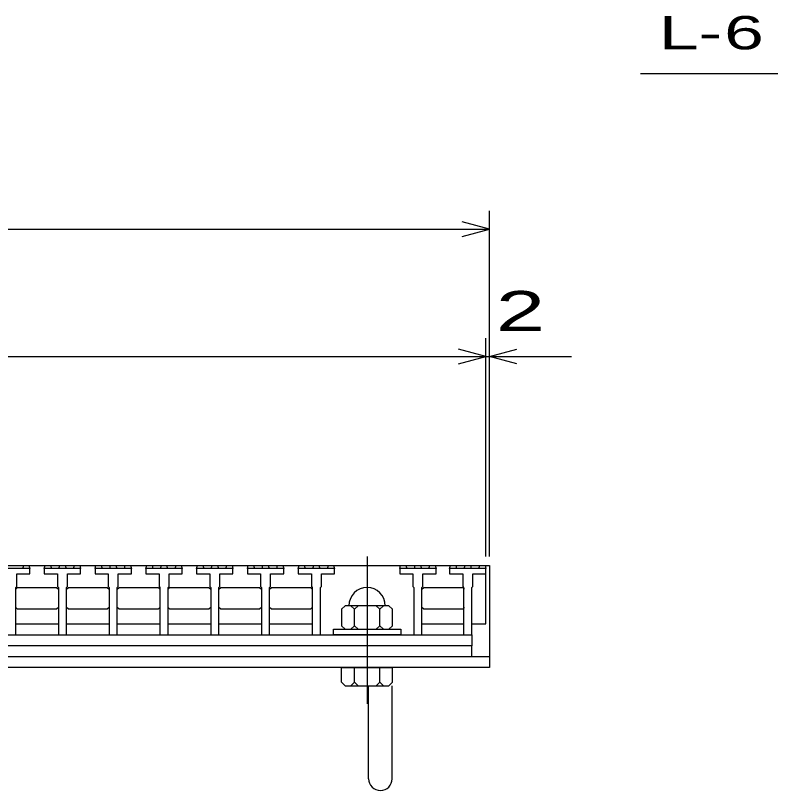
# Model space of a CAD drawing. Units: millimetres, scale not verified. Extents: x -1820 to 1731, y -1282 to 1054.
# Drawn here: x -610.5 to -195.7, y -645.6 to -219.6 of the extents above; entities that cross this region are included whole.
import ezdxf
from ezdxf.enums import TextEntityAlignment as Align

# ---------------------------------------------------------------- set-up
doc = ezdxf.new("R2010")
doc.units = ezdxf.units.MM
doc.header["$LTSCALE"] = 10
doc.linetypes.add('CHAIN', pattern=[18.5, 12, -1.5, 3.5, -1.5])
for name, color, linetype, lineweight in [('16', 3, 'Continuous', 25), ('19', 6, 'Continuous', 25), ('22', 2, 'Continuous', 25)]:
    doc.layers.add(name, color=color, linetype=linetype, lineweight=lineweight)
doc.styles.add('ベクトル', font='')
doc.styles.get('ベクトル').set_extended_font_data('ベクトル')

msp = doc.modelspace()

# ---------------------------------------------------------------- linework, layer by layer
at = {"layer": '16', "linetype": 'CHAIN'}
msp.add_line((-417.3, -517), (-417.3, -598), dxfattribs=at)
at = {"layer": '16'}
for p, q in [((-1348, -522), (-352, -522)), ((-602.6, -523.5), (-622.6, -523.5)), ((-606.5, -523.5), (-606, -522)), ((-606, -522), (-603.1, -522)), ((-603.1, -522), (-602.6, -523.5)), ((-602.6, -526.5), (-602.6, -523.5)), ((-594.7, -523.5), (-594.2, -522)), ((-594.7, -523.5), (-594.7, -526.5)), ((-574.7, -523.5), (-594.7, -523.5)), ((-594.2, -522), (-591.3, -522)), ((-591.3, -522), (-590.8, -523.5)), ((-586.65, -523.5), (-586.15, -522)), ((-586.15, -522), (-583.25, -522)), ((-583.25, -522), (-582.75, -523.5)), ((-578.6, -523.5), (-578.1, -522)), ((-578.1, -522), (-575.2, -522)), ((-575.2, -522), (-574.7, -523.5)), ((-574.7, -526.5), (-574.7, -523.5)), ((-566.8, -523.5), (-566.3, -522)), ((-566.8, -523.5), (-566.8, -526.5)), ((-546.8, -523.5), (-566.8, -523.5)), ((-566.3, -522), (-563.4, -522)), ((-563.4, -522), (-562.9, -523.5)), ((-558.75, -523.5), (-558.25, -522)), ((-558.25, -522), (-555.35, -522)), ((-555.35, -522), (-554.85, -523.5)), ((-550.7, -523.5), (-550.2, -522)), ((-550.2, -522), (-547.3, -522)), ((-547.3, -522), (-546.8, -523.5)), ((-546.8, -526.5), (-546.8, -523.5)), ((-538.9, -523.5), (-538.4, -522)), ((-538.9, -523.5), (-538.9, -526.5)), ((-518.9, -523.5), (-538.9, -523.5)), ((-538.4, -522), (-535.5, -522)), ((-535.5, -522), (-535, -523.5)), ((-530.85, -523.5), (-530.35, -522)), ((-530.35, -522), (-527.45, -522)), ((-527.45, -522), (-526.95, -523.5)), ((-522.8, -523.5), (-522.3, -522)), ((-522.3, -522), (-519.4, -522)), ((-519.4, -522), (-518.9, -523.5)), ((-518.9, -526.5), (-518.9, -523.5)), ((-511, -523.5), (-510.5, -522)), ((-511, -523.5), (-511, -526.5)), ((-491, -523.5), (-511, -523.5)), ((-510.5, -522), (-507.6, -522)), ((-507.6, -522), (-507.1, -523.5)), ((-502.95, -523.5), (-502.45, -522)), ((-502.45, -522), (-499.55, -522)), ((-499.55, -522), (-499.05, -523.5)), ((-494.9, -523.5), (-494.4, -522)), ((-494.4, -522), (-491.5, -522)), ((-491.5, -522), (-491, -523.5)), ((-491, -526.5), (-491, -523.5)), ((-483.1, -523.5), (-482.6, -522)), ((-483.1, -523.5), (-483.1, -526.5)), ((-463.1, -523.5), (-483.1, -523.5)), ((-482.6, -522), (-479.7, -522)), ((-479.7, -522), (-479.2, -523.5)), ((-475.05, -523.5), (-474.55, -522)), ((-474.55, -522), (-471.65, -522)), ((-471.65, -522), (-471.15, -523.5)), ((-467, -523.5), (-466.5, -522)), ((-466.5, -522), (-463.6, -522)), ((-463.6, -522), (-463.1, -523.5)), ((-463.1, -526.5), (-463.1, -523.5)), ((-455.2, -523.5), (-454.7, -522)), ((-455.2, -523.5), (-455.2, -526.5)), ((-435.2, -523.5), (-455.2, -523.5)), ((-454.7, -522), (-451.8, -522)), ((-451.8, -522), (-451.3, -523.5)), ((-447.15, -523.5), (-446.65, -522)), ((-446.65, -522), (-443.75, -522)), ((-443.75, -522), (-443.25, -523.5)), ((-439.1, -523.5), (-438.6, -522)), ((-438.6, -522), (-435.7, -522)), ((-435.7, -522), (-435.2, -523.5)), ((-435.2, -526.5), (-435.2, -523.5)), ((-399.4, -523.5), (-398.9, -522)), ((-399.4, -523.5), (-399.4, -526.5)), ((-379.4, -523.5), (-399.4, -523.5)), ((-398.9, -522), (-396, -522)), ((-396, -522), (-395.5, -523.5)), ((-391.35, -523.5), (-390.85, -522)), ((-390.85, -522), (-387.95, -522)), ((-387.95, -522), (-387.45, -523.5)), ((-383.3, -523.5), (-382.8, -522)), ((-382.8, -522), (-379.9, -522)), ((-379.9, -522), (-379.4, -523.5)), ((-379.4, -526.5), (-379.4, -523.5)), ((-372, -523.5), (-371.5, -522)), ((-372, -523.5), (-372, -526.5)), ((-352, -523.5), (-372, -523.5)), ((-371.5, -522), (-368.6, -522)), ((-368.6, -522), (-368.1, -523.5)), ((-363.95, -523.5), (-363.45, -522)), ((-363.45, -522), (-360.55, -522)), ((-360.55, -522), (-360.05, -523.5)), ((-355.9, -523.5), (-355.4, -522)), ((-355.4, -522), (-352.5, -522)), ((-352.5, -522), (-352, -523.5)), ((-352, -554), (-352, -522)), ((-352, -526.5), (-352, -523.5)), ((-609.85, -533.5), (-609.85, -526.5)), ((-609.85, -526.5), (-602.6, -526.5)), ((-594.7, -526.5), (-587.45, -526.5)), ((-587.45, -526.5), (-587.45, -533.5)), ((-581.95, -533.5), (-581.95, -526.5)), ((-581.95, -526.5), (-574.7, -526.5)), ((-566.8, -526.5), (-559.55, -526.5)), ((-559.55, -526.5), (-559.55, -533.5)), ((-554.05, -533.5), (-554.05, -526.5)), ((-554.05, -526.5), (-546.8, -526.5)), ((-538.9, -526.5), (-531.65, -526.5)), ((-531.65, -526.5), (-531.65, -533.5)), ((-526.15, -533.5), (-526.15, -526.5)), ((-526.15, -526.5), (-518.9, -526.5)), ((-511, -526.5), (-503.75, -526.5)), ((-503.75, -526.5), (-503.75, -533.5)), ((-498.25, -533.5), (-498.25, -526.5)), ((-498.25, -526.5), (-491, -526.5)), ((-483.1, -526.5), (-475.85, -526.5)), ((-475.85, -526.5), (-475.85, -533.5)), ((-470.35, -533.5), (-470.35, -526.5)), ((-470.35, -526.5), (-463.1, -526.5)), ((-455.2, -526.5), (-447.95, -526.5)), ((-447.95, -526.5), (-447.95, -533.5)), ((-442.45, -533.5), (-442.45, -526.5)), ((-442.45, -526.5), (-435.2, -526.5)), ((-399.4, -526.5), (-392.15, -526.5)), ((-392.15, -526.5), (-392.15, -533.5)), ((-386.65, -533.5), (-386.65, -526.5)), ((-386.65, -526.5), (-379.4, -526.5)), ((-372, -526.5), (-364.75, -526.5)), ((-364.75, -526.5), (-364.75, -533.5)), ((-359.25, -533.5), (-359.25, -526.5)), ((-359.25, -526.5), (-352, -526.5)), ((-610.35, -534), (-609.85, -533.5)), ((-610.35, -560), (-610.35, -534)), ((-610.35, -535), (-609.35, -534)), ((-609.35, -534), (-587.95, -534)), ((-587.95, -534), (-586.95, -535)), ((-587.45, -533.5), (-586.95, -534)), ((-586.95, -534), (-586.95, -560)), ((-582.45, -534), (-581.95, -533.5)), ((-582.45, -560), (-582.45, -534)), ((-582.45, -535), (-581.45, -534)), ((-581.45, -534), (-560.05, -534)), ((-560.05, -534), (-559.05, -535)), ((-559.55, -533.5), (-559.05, -534)), ((-559.05, -534), (-559.05, -560)), ((-554.55, -534), (-554.05, -533.5)), ((-554.55, -560), (-554.55, -534)), ((-554.55, -535), (-553.55, -534)), ((-553.55, -534), (-532.15, -534)), ((-532.15, -534), (-531.15, -535)), ((-531.65, -533.5), (-531.15, -534)), ((-531.15, -534), (-531.15, -560)), ((-526.65, -534), (-526.15, -533.5)), ((-526.65, -560), (-526.65, -534)), ((-526.65, -535), (-525.65, -534)), ((-525.65, -534), (-504.25, -534)), ((-504.25, -534), (-503.25, -535)), ((-503.75, -533.5), (-503.25, -534)), ((-503.25, -534), (-503.25, -560)), ((-498.75, -534), (-498.25, -533.5)), ((-498.75, -560), (-498.75, -534)), ((-498.75, -535), (-497.75, -534)), ((-497.75, -534), (-476.35, -534)), ((-476.35, -534), (-475.35, -535)), ((-475.85, -533.5), (-475.35, -534)), ((-475.35, -534), (-475.35, -560)), ((-470.85, -534), (-470.35, -533.5)), ((-470.85, -560), (-470.85, -534)), ((-470.85, -535), (-469.85, -534)), ((-469.85, -534), (-448.45, -534)), ((-448.45, -534), (-447.45, -535)), ((-447.95, -533.5), (-447.45, -534)), ((-447.45, -534), (-447.45, -560)), ((-442.95, -534), (-442.45, -533.5)), ((-442.95, -560), (-442.95, -534)), ((-392.15, -533.5), (-391.65, -534)), ((-391.65, -534), (-391.65, -560)), ((-387.15, -534), (-386.65, -533.5)), ((-387.15, -560), (-387.15, -534)), ((-387.15, -535), (-386.15, -534)), ((-386.15, -534), (-364.75, -534)), ((-364.75, -533.5), (-364.25, -534)), ((-364.75, -534), (-363.75, -535)), ((-364.25, -534), (-364.25, -560)), ((-359.75, -534), (-359.25, -533.5)), ((-359.75, -560), (-359.75, -534)), ((-609.35, -546), (-610.35, -545)), ((-586.95, -545), (-587.95, -546)), ((-581.45, -546), (-582.45, -545)), ((-559.05, -545), (-560.05, -546)), ((-553.55, -546), (-554.55, -545)), ((-531.15, -545), (-532.15, -546)), ((-525.65, -546), (-526.65, -545)), ((-503.25, -545), (-504.25, -546)), ((-497.75, -546), (-498.75, -545)), ((-475.35, -545), (-476.35, -546)), ((-469.85, -546), (-470.85, -545)), ((-447.45, -545), (-448.45, -546)), ((-429.3, -544), (-431.3, -546)), ((-405.3, -544), (-429.3, -544)), ((-424.3, -546), (-426.3, -544)), ((-422.3, -544), (-424.3, -546)), ((-410.3, -546), (-412.3, -544)), ((-408.3, -544), (-410.3, -546)), ((-403.3, -546), (-405.3, -544)), ((-386.15, -546), (-387.15, -545)), ((-363.75, -545), (-364.75, -546)), ((-587.95, -546), (-609.35, -546)), ((-560.05, -546), (-581.45, -546)), ((-532.15, -546), (-553.55, -546)), ((-504.25, -546), (-525.65, -546)), ((-476.35, -546), (-497.75, -546)), ((-448.45, -546), (-469.85, -546)), ((-431.3, -546), (-431.3, -555)), ((-424.3, -555), (-424.3, -546)), ((-410.3, -555), (-410.3, -546)), ((-403.3, -555), (-403.3, -546)), ((-364.75, -546), (-386.15, -546)), ((-610.35, -554), (-586.95, -554)), ((-582.45, -554), (-559.05, -554)), ((-554.55, -554), (-531.15, -554)), ((-526.65, -554), (-503.25, -554)), ((-498.75, -554), (-475.35, -554)), ((-470.85, -554), (-447.45, -554)), ((-435.8, -560), (-435.8, -557)), ((-435.8, -557), (-398.8, -557)), ((-431.3, -555), (-429.3, -557)), ((-426.3, -557), (-424.3, -555)), ((-424.3, -555), (-422.3, -557)), ((-412.3, -557), (-410.3, -555)), ((-410.3, -555), (-408.3, -557)), ((-405.3, -557), (-403.3, -555)), ((-398.8, -557), (-398.8, -560)), ((-387.15, -554), (-364.25, -554)), ((-359.75, -554), (-352, -554)), ((-1340.25, -560), (-359.75, -560)), ((-614.85, -560), (-610.35, -560)), ((-586.95, -560), (-582.45, -560)), ((-559.05, -560), (-554.55, -560)), ((-531.15, -560), (-526.65, -560)), ((-503.25, -560), (-498.75, -560)), ((-475.35, -560), (-470.85, -560)), ((-447.45, -560), (-442.95, -560)), ((-398.8, -560), (-435.8, -560)), ((-391.65, -560), (-387.15, -560)), ((-364.25, -560), (-359.75, -560)), ((-359.75, -560), (-359.75, -566)), ((-359.75, -566), (-1340.25, -566)), ((-359.75, -572), (-359.75, -566)), ((-1340.25, -572), (-359.75, -572))]:
    msp.add_line(p, q, dxfattribs=at)
msp.add_arc((-417.3, -544), 10, 0, 180, dxfattribs=at)
at = {"layer": '19'}
for p, q in [((-352, -522), (-350, -522)), ((-350, -522), (-350, -572)), ((-1350, -572), (-350, -572)), ((-350, -572), (-350, -578)), ((-350, -578), (-1350, -578)), ((-431.3, -586), (-431.3, -578)), ((-431.3, -578), (-403.3, -578)), ((-424.3, -586), (-424.3, -578)), ((-410.3, -586), (-410.3, -578)), ((-403.3, -586), (-403.3, -578)), ((-431.3, -586), (-429.3, -588)), ((-424.3, -586), (-426.3, -588)), ((-422.3, -588), (-424.3, -586)), ((-410.3, -586), (-412.3, -588)), ((-408.3, -588), (-410.3, -586)), ((-405.3, -588), (-403.3, -586)), ((-429.3, -588), (-405.3, -588)), ((-416.5, -639.11), (-416.5, -588)), ((-403.5, -639.11), (-403.5, -588))]:
    msp.add_line(p, q, dxfattribs=at)
msp.add_arc((-410, -639.11), 6.5, 180, 0, dxfattribs=at)
at = {"layer": '22', "color": 4}
for p, q in [((-267, -251.5), (-67, -251.5)), ((-350, -517), (-350, -327)), ((-350, -337), (-365, -333)), ((-1350, -337), (-350, -337)), ((-365, -341), (-350, -337)), ((-352, -517), (-352, -397)), ((-350, -517), (-350, -397)), ((-352, -407), (-367, -403)), ((-350, -407), (-335, -403)), ((-1348, -407), (-352, -407)), ((-367, -411), (-352, -407)), ((-352, -407), (-350, -407)), ((-335, -411), (-350, -407)), ((-350, -407), (-305, -407))]:
    msp.add_line(p, q, dxfattribs=at)

# ---------------------------------------------------------------- texts
at = {"layer": '22', "style": 'ベクトル'}
for s, height, width, p in [('L-', 18.33, 1.6, (-257, -229)), (' 6 ', 18.33, 1.6, (-232, -229)), (' 2 ', 21.99, 1.65, (-360, -382))]:
    msp.add_text(s, height=height, dxfattribs=dict(at, width=width)).set_placement(p, align=Align.MIDDLE_LEFT)

doc.saveas('drawing.dxf')
